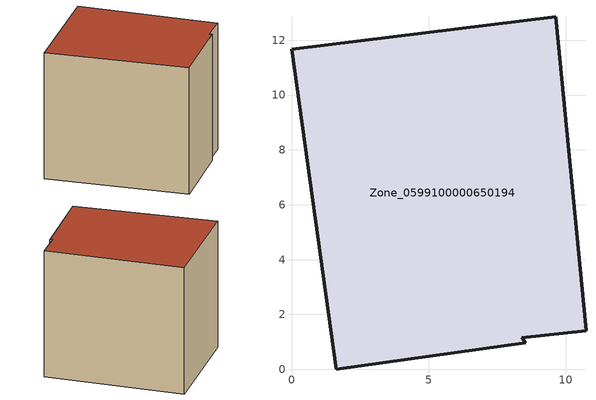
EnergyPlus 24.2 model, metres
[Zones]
Zone_0599100000650194
 floor ground (C_G): 10.74,1.4 8.4,1.15 8.53,0.97 1.63,0 0,11.67 9.63,12.86 z0
 wall outside (C_F): 10.74,1.4 9.63,12.86 0,11.67 1.63,0 8.53,0.97 8.4,1.15 10.74,1.4 z0:10.75
 roof outside (C_R): 8.4,1.15 10.74,1.4 9.63,12.86 0,11.67 1.63,0 8.53,0.97 z10.75
[BUILDING]
Pand.0599100000650194: North Axis=0; Terrain=City; Loads Convergence Tolerance Value=0.04; Temperature Convergence Tolerance Value=0.4; Solar Distribution=FullExterior; Maximum Number of Warmup Days=25; Minimum Number of Warmup Days=1
[Site:Location]
Rotterdam.The.Hague.AP_ZH_NLD Design_Conditions: Latitude=51.96; Longitude=4.45; Time Zone=1; Elevation=-4.5
[SITE:GROUNDTEMPERATURE:BUILDINGSURFACE]
18, 18, 18, 18, 18, 18, 18, 18, 18, 18, 18, 18
[MATERIAL] Thermal Absorptance=0.9; Solar Absorptance=0.7; Visible Absorptance=0.7
Name | Roughness | Thickness | Conductivity | Density | Specific Heat
G.TI.1946 | MediumSmooth | 0.15 | 1 | 540 | 1210
F.TI.1946 | Rough | 0.3 | 0.857143 | 1920 | 840
R.TI.1946 | MediumRough | 0.2 | 0.1 | 1500 | 1000
[CONSTRUCTION]
C_G: G.TI.1946
C_F: F.TI.1946
C_R: R.TI.1946
[ZONE]
Zone_0599100000650194: Type=1; Multiplier=1; Ceiling Height=Autocalculate; Volume=Autocalculate; Floor Area=autocalculate; Part of Total Floor Area=Yes
[ZONEINFILTRATION:DESIGNFLOWRATE]
Infil_Zone_0599100000650194: Zone or ZoneList or Space or SpaceList=Zone_0599100000650194; Schedule=AlwaysOn; Design Flow Rate Calculation Method=Flow/Area; Flow Rate per Floor Area=0.003; Constant Term Coefficient=1; Temperature Term Coefficient=0; Velocity Term Coefficient=0; Velocity Squared Term Coefficient=0
[HVACTEMPLATE:ZONE:IDEALLOADSAIRSYSTEM]
Zone_0599100000650194: Maximum Heating Supply Air Temperature=50; Minimum Cooling Supply Air Temperature=13; Maximum Heating Supply Air Humidity Ratio=0.0156; Minimum Cooling Supply Air Humidity Ratio=0.0077; Heating Limit=NoLimit; Cooling Limit=NoLimit; Dehumidification Control Type=ConstantSensibleHeatRatio; Cooling Sensible Heat Ratio=0.7; Dehumidification Setpoint=60; Humidification Control Type=None; Humidification Setpoint=30; Outdoor Air Method=None; Outdoor Air Flow Rate per Person=0.00944; Outdoor Air Flow Rate per Zone Floor Area=0; Outdoor Air Flow Rate per Zone=0; Demand Controlled Ventilation Type=None; Outdoor Air Economizer Type=NoEconomizer; Heat Recovery Type=None; Sensible Heat Recovery Effectiveness=0.7; Latent Heat Recovery Effectiveness=0.65
[ZONECONTROL:THERMOSTAT]
ThermostatControl_Zone_0599100000650194: Zone or ZoneList=Zone_0599100000650194; Control Type Schedule=DualSetpointControlType; Control 1=Thermostat_Zone_0599100000650194; Temperature Difference Between Cutout And Setpoint=0
[THERMOSTATSETPOINT:DUALSETPOINT]
Thermostat_Zone_0599100000650194: Heating Setpoint Temperature Schedule=HeatingSetpoint_Zone_0599100000650194; Cooling Setpoint Temperature Schedule=CoolingSetpoint_Zone_0599100000650194
[SCHEDULE:COMPACT]
HeatingSetpoint_Zone_0599100000650194: Through: 12/31, For: AllDays, Until: 24:00, 21
CoolingSetpoint_Zone_0599100000650194: Through: 12/31, For: AllDays, Until: 24:00, 24
DualSetpointControlType: Through: 12/31, For: AllDays, Until: 24:00, 4
AlwaysOn: Through: 12/31, For: AllDays, Until: 24:00, 1
